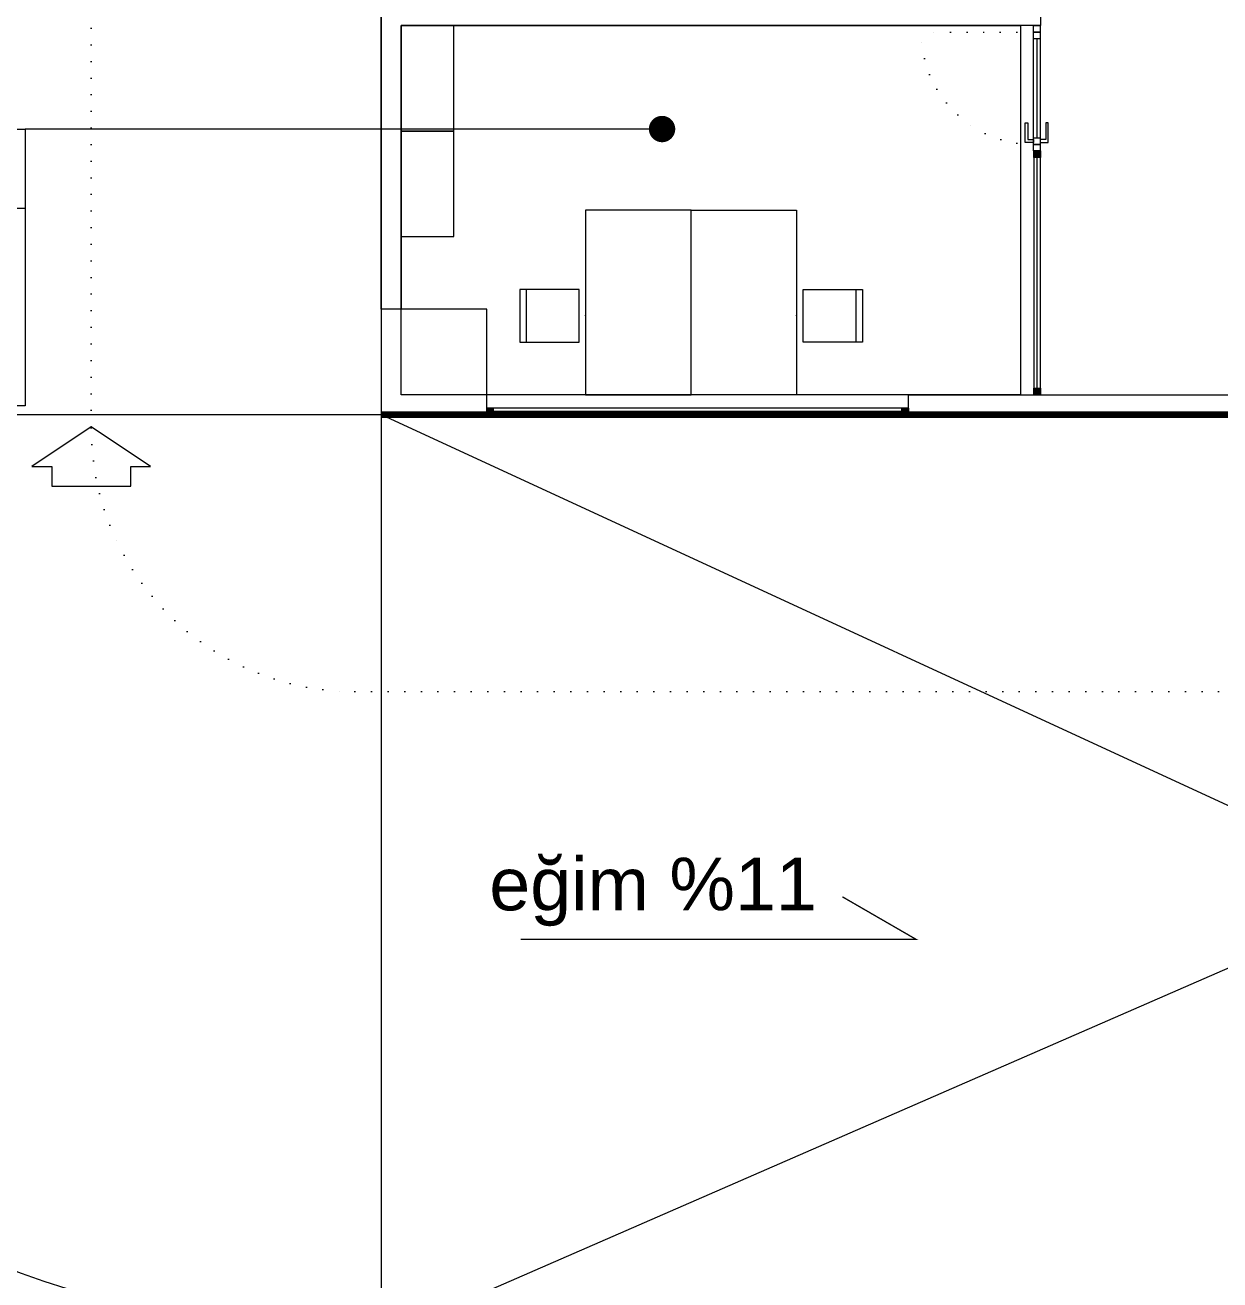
# Model space of a CAD drawing. Header units: metres. Extents: x -13194 to 152406, y -4219 to 19791.
# Drawn here: x 56745 to 57651, y 144 to 1095 of the extents above; entities that cross this region are included whole.
import ezdxf
from ezdxf.enums import TextEntityAlignment as Align
from ezdxf.xclip import XClip

# ---------------------------------------------------------------- set-up
doc = ezdxf.new("R2010")
doc.units = ezdxf.units.M
doc.header["$LTSCALE"] = 100
doc.header["$MEASUREMENT"] = 0
doc.header["$XCLIPFRAME"] = 0
doc.linetypes.add('DOT2', pattern=[0.125, 0, -0.125])
doc.linetypes.add('DOT5', pattern=[0.75, 0, -0.75])
doc.layers.get('0').update_dxf_attribs({"color": 9, "lineweight": 9})
for name, color, linetype, lineweight in [('00', 9, 'Continuous', 9), ('01', 9, 'Continuous', 9), ('05', 9, 'Continuous', 9), ('06B', 9, 'Continuous', 9), ('06D', 9, 'Continuous', 9), ('10', 9, 'Continuous', 9), ('15', 9, 'Continuous', 9), ('20', 9, 'DOT2', 9), ('21', 9, 'Continuous', 9), ('21_mahal200', 9, 'Continuous', 9), ('30', 41, 'Continuous', 9)]:
    doc.layers.add(name, color=color, linetype=linetype, lineweight=lineweight)
doc.styles.add('Arial', font='arial.ttf', dxfattribs={"height": 2.5})
doc.styles.add('MuuM_TEXT-ITALIC', font='ARIALNI.TTF')
doc.styles.add('MuuM_TEXT-STANDART', font='ARIALN.TTF')
doc.dimstyles.new('MuuM_DIM200', dxfattribs={"dimscale": 20, "dimtxt": 2, "dimasz": 1, "dimexe": 1, "dimexo": 1, "dimgap": 1, "dimtad": 1, "dimdec": 1, "dimrnd": 0.5, "dimdsep": 46, "dimtxsty": 'MuuM_TEXT-STANDART', "dimblk": 'ARCHTICK', "dimcen": 0, "dimdle": 0.15, "dimclrd": 256, "dimclre": 256, "dimclrt": 256, "dimadec": 0, "dimazin": 0, "dimtfac": 5, "dimtdec": 1, "dimtix": 1, "dimtmove": 2, "dimatfit": 3, "dimldrblk": 'DOT', "dimfxl": 3, "dimfxlon": 1, "dimtolj": 1, "dimlwd": -1, "dimlwe": -1, "dimarcsym": 0})

# ---------------------------------------------------------------- blocks, each defined once
blk = doc.blocks.new('p-kolon_80x80')
blk.add_lwpolyline([(-40, -40), (40, -40), (40, 40), (-40, 40)], close=True)
blk = doc.blocks.new('1.bod.mimari.elk')
at = {"layer": '01'}
blk.add_blockref('p-kolon_80x80', (900, -7790), dxfattribs=at)
blk = doc.blocks.new('p-b1 tavan lejant')
at = {"layer": '30'}
for points in [[(56040, -18570), (56860, -18570), (56860, -21000), (57560, -21000), (57560, -21720), (56860, -21720), (56860, -24200), (68000, -24200), (68000, -24920), (66540, -24920), (66540, -24985), (58340, -24985), (58340, -24900), (56040, -24900)], [(56875, -23905), (57345, -23905), (57345, -24185), (56875, -24185)]]:
    blk.add_lwpolyline(points, close=True, dxfattribs=at)
blk = doc.blocks.new('prf-10x10')
blk.add_lwpolyline([(-5, -5), (5, -5), (5, 5), (-5, 5)], close=True)
at = {"color": 255}
blk.add_solid([(-5, -5), (5, -5), (-5, 5), (5, 5)], dxfattribs=at)
at = {"layer": '10'}
blk.add_point((0, 0), dxfattribs=at)
blk = doc.blocks.new('*U717')
at = {"layer": '06D'}
blk.add_lwpolyline([(-2.5, 320), (2.5, 320), (2.5, 0), (-2.5, 0)], close=True, dxfattribs=at)
at = {"layer": '15'}
blk.add_lwpolyline([(0, 315), (0, 5)], dxfattribs=at)
at = {"layer": '10', "xscale": 0.5, "yscale": 0.5, "rotation": 90}
for p in [(0, 317.5), (0, 2.5)]:
    blk.add_blockref('prf-10x10', p, dxfattribs=at)
blk = doc.blocks.new('0_slopearrow')
at = {"const_width": 0.05}
blk.add_lwpolyline([(11.206, 0), (-3.794, 0), (-0.999, 1.614)], dxfattribs=at)
at = {"style": 'Arial'}
blk.add_attdef('EGIM', text='', height=2, dxfattribs=at).set_placement((0, 0.5), align=Align.BOTTOM_LEFT)
at = {"style": 'MuuM_TEXT-ITALIC'}
blk.add_attdef('SLOPE', text='', height=2, dxfattribs=at).set_placement((0, -0.5), align=Align.TOP_LEFT)
blk = doc.blocks.new('p-al-01')
at = {"layer": '06B'}
for points in [[(27.05, 4.35), (27.05, 10.6), (42.05, 10.6), (42.05, 8.72), (29.3, 8.72), (29.3, 8.72), (29.3, 4.35), (27.05, 4.35)], [(27.05, -0.65), (27.05, -6.9), (42.05, -6.9), (42.05, -5.03), (29.3, -5.03), (29.3, -5.03), (29.3, -0.65), (27.05, -0.65)]]:
    blk.add_lwpolyline(points, dxfattribs=at)
at = {"layer": '06D'}
for p, q in [((115.67, 4.35), (28.8, 4.35)), ((28.8, -0.65), (115.67, -0.65))]:
    blk.add_line(p, q, dxfattribs=at)
at = {"layer": '10'}
for points in [[(25.67, -0.65), (25.67, 4.35), (20.67, 4.35), (20.67, -0.65)], [(30.67, -0.65), (30.67, 4.35), (25.67, 4.35), (25.67, -0.65)], [(110.67, -0.65), (110.67, 4.35), (105.67, 4.35), (105.67, -0.65)], [(115.67, -0.65), (115.67, 4.35), (110.67, 4.35), (110.67, -0.65)]]:
    blk.add_lwpolyline(points, close=True, dxfattribs=at)
at = {"layer": '15'}
blk.add_lwpolyline([(105.67, 1.85), (30.67, 1.85)], dxfattribs=at)
at = {"layer": '20'}
blk.add_lwpolyline([(110.67, -0.65), (110.67, -85.65)], dxfattribs=at)
blk.add_arc((110.67, -0.65), 85, 180, 270, dxfattribs=at)
blk = doc.blocks.new('0_arrow1')
at = {"linetype": 'ByBlock', "lineweight": -2}
blk.add_lwpolyline([(15, -22.5), (-15, -22.5), (-15, -15), (-22.5, -15), (0, 0), (22.5, -15), (15, -15)], close=True, dxfattribs=at)
blk.add_point((0, 0))
blk = doc.blocks.new('p-sandalye')
blk.add_line((-45, 20), (-45, -20))
blk.add_lwpolyline([(-5, 20), (-50, 20), (-50, -20), (-5, -20)], close=True)
blk.add_point((0, 0.11))
blk = doc.blocks.new('p-masa_servis')
at = {"linetype": 'DOT5'}
blk.add_lwpolyline([(0, 0), (0, 0)], dxfattribs=at)
blk.add_lwpolyline([(0, 0), (0, -80), (140, -80), (140, 0)], close=True)
for p, rotation in [((60, 0), 270), ((50, -110.11), 2.073722e-10)]:
    blk.add_blockref('p-sandalye', p, dxfattribs=dict(rotation=rotation))
blk = doc.blocks.new('gr-p-birim')
blk.add_lwpolyline([(-0.5, -0.5), (0.5, -0.5), (0.5, 0.5), (-0.5, 0.5)], close=True)
blk = doc.blocks.new('*U712')
at = {"layer": '06D'}
blk.add_lwpolyline([(-2.5, 185), (2.5, 185), (2.5, 0), (-2.5, 0)], close=True, dxfattribs=at)
at = {"layer": '15'}
blk.add_lwpolyline([(0, 180), (0, 5)], dxfattribs=at)
at = {"layer": '10', "xscale": 0.5, "yscale": 0.5, "rotation": 90}
for p in [(0, 182.5), (0, 2.5)]:
    blk.add_blockref('prf-10x10', p, dxfattribs=at)
blk = doc.blocks.new('_ArchTick')
at = {"color": 0, "linetype": 'ByBlock', "const_width": 0.15}
blk.add_lwpolyline([(-0.5, -0.5), (0.5, 0.5)], dxfattribs=at)
blk = doc.blocks.new('_Dot')
at = {"color": 0, "linetype": 'ByBlock', "lineweight": -2}
blk.add_line((-0.5, 0), (-1, 0), dxfattribs=at)
at = {"color": 0, "linetype": 'ByBlock', "const_width": 0.5}
blk.add_lwpolyline([(-0.25, 0, 1), (0.25, 0, 1)], format="xyb", close=True, dxfattribs=at)
blk = doc.blocks.new('0_roomno2')
blk.add_lwpolyline([(19.375, -10.5), (0, -10.5), (0, 0), (19.375, 0)], close=True)
for points in [[(0, -3), (19.375, -3)], [(8.125, -3), (8.125, -10.5)], [(11.875, -3), (11.875, -10.5)], [(15.625, -3), (15.625, -10.5)], [(0, -6.75), (8.125, -6.75)]]:
    blk.add_lwpolyline(points)
at = {"style": 'MuuM_TEXT-STANDART', "width": 0.6}
blk.add_text('H:', height=1.5, dxfattribs=at).set_placement((0.35, -8.608), align=Align.MIDDLE_LEFT)
at = {"style": 'Arial'}
blk.add_attdef('ODANO', (0, 1.17), '', height=2, dxfattribs=at)
blk.add_attdef('MEKANADI', text='', height=2, dxfattribs=at).set_placement((0.35, -3), align=Align.BOTTOM_LEFT)
at = {"style": 'MuuM_TEXT-STANDART', "width": 0.6}
for tag, p in [('YER01', (10, -4.5)), ('TAVAN01', (13.75, -4.5)), ('DUVAR01', (17.5, -4.5)), ('YER02', (10, -6.75)), ('TAVAN02', (13.75, -6.75)), ('DUVAR02', (17.5, -6.75)), ('YER03', (10, -9)), ('TAVAN03', (13.75, -9)), ('DUVAR03', (17.5, -9))]:
    blk.add_attdef(tag, text='', height=1.5, dxfattribs=at).set_placement(p, align=Align.MIDDLE_CENTER)
for tag, p in [('M2', (0.35, -4.875)), ('TEMIZTAVANYUKSEKLIGI', (1.8, -8.608))]:
    blk.add_attdef(tag, text='', height=1.5, dxfattribs=at).set_placement(p, align=Align.MIDDLE_LEFT)
blk = doc.blocks.new('1.bod.mimari1.elk')
at = {"layer": '00'}
for points in [[(1360, -7520), (1360, -7535), (875, -7535), (875, -7750), (860, -7750), (860, -7030), (875, -7030), (875, -7245), (1360, -7245), (1360, -7260), (875, -7260), (875, -7520)], [(1360, -7520), (1360, -7535), (875, -7535), (875, -7750), (860, -7750), (860, -7030), (875, -7030), (875, -7245), (1360, -7245), (1360, -7260), (875, -7260), (875, -7520)], [(1560, -7815), (1560, -7815), (1560, -7815), (1560, -7815), (1560, -7815), (1560, -7830), (1260, -7830), (1260, -7815), (1560, -7815)]]:
    blk.add_lwpolyline(points, close=True, dxfattribs=at)
at = {"layer": '06D', "linetype": 'DOT2'}
blk.add_lwpolyline([(640, -5042.1), (640, -7840, 0.414214), (840, -8040), (3100, -8040)], format="xyb", dxfattribs=at)
at = {"layer": '06D'}
for points in [[(1260, -7815), (940, -7815)], [(860, -7830), (860, -8550)]]:
    blk.add_lwpolyline(points, dxfattribs=at)
blk.add_lwpolyline([(940, -8530), (1640, -8530), (1640, -7830), (860, -7830), (1640, -8190), (860, -8530, -0.362466), (40, -7830), (860, -7830)], format="xyb", dxfattribs=at)
at = {"layer": '20', "ltscale": 2, "const_width": 5}
blk.add_lwpolyline([(860, -7830), (1640, -7830), (1640, -4630), (1640, -4630), (1640, -3830), (1640, -3830), (1640, -2240), (3740, -2240), (3740, -1723.58)], dxfattribs=at)
blk.add_blockref('p-b1 tavan lejant', (-56000, 16370))
at = {"xscale": -1}
for name, p, rotation in [('p-al-01', (1355.4, -7650.67), 270), ('*U712', (1357.5, -7630), 180), ('*U717', (940, -7827.5), 270)]:
    blk.add_blockref(name, p, dxfattribs=dict(at, rotation=rotation))
at = {"layer": '05', "xscale": 40, "yscale": 80}
for p in [(895, -7575), (895, -7655)]:
    blk.add_blockref('gr-p-birim', p, dxfattribs=at)
at = {"layer": '05'}
ref = blk.add_blockref('p-masa_servis', (1015, -7815), dxfattribs=dict(at, rotation=90.00000000000001))
XClip(ref).set_block_clipping_path([(-55.5106706136, -84.5585723777), (163.3295749435, 61.9818189005)])
ref = blk.add_blockref('p-masa_servis', (1175, -7815), dxfattribs=dict(at, xscale=-1, rotation=270))
XClip(ref).set_block_clipping_path([(-55.5106706136, -84.5585723777), (163.3295749435, 61.9818189005)])
at = {"layer": '06D', "xscale": -2, "yscale": 2, "zscale": 2}
blk.add_blockref('0_arrow1', (640, -7839.28), dxfattribs=at)
at = {"layer": '21'}
ref = blk.add_blockref('0_slopearrow', (1189.79, -8227.94), dxfattribs=dict(at, xscale=-20, yscale=20, zscale=20))
ref.add_attrib('EGIM', 'eğim %11', dxfattribs={"layer": '0', "height": 40, "style": 'Arial'}).set_placement((941.94, -8217.94), align=Align.BOTTOM_LEFT)
at = {"layer": '21_mahal200'}
ref = blk.add_blockref('0_roomno2', (202.31, -7613.4), dxfattribs=dict(at, xscale=20, yscale=20, zscale=20))
ref.add_attrib('ODANO', 'B1-54', (202.31, -7604.76), dxfattribs={"layer": '0', "height": 40, "style": 'Arial'})
ref.add_attrib('MEKANADI', 'ATÖLYE Ş.(VW B.)', dxfattribs={"layer": '0', "height": 40, "style": 'Arial', "width": 0.7}).set_placement((209.31, -7673.4), align=Align.BOTTOM_LEFT)
ref.add_attrib('M2', '##### m2', dxfattribs={"layer": '0', "height": 30, "style": 'MuuM_TEXT-STANDART', "width": 0.6}).set_placement((209.31, -7710.9), align=Align.MIDDLE_LEFT)
ref.add_attrib('TEMIZTAVANYUKSEKLIGI', '2.40 M', dxfattribs={"layer": '0', "height": 30, "style": 'MuuM_TEXT-STANDART', "width": 0.6}).set_placement((238.31, -7785.56), align=Align.MIDDLE_LEFT)
ref.add_attrib('YER01', 'Y02', dxfattribs={"layer": '0', "height": 30, "style": 'MuuM_TEXT-STANDART', "width": 0.6}).set_placement((402.31, -7703.4), align=Align.MIDDLE_CENTER)
ref.add_attrib('TAVAN01', 'T05', dxfattribs={"layer": '0', "height": 30, "style": 'MuuM_TEXT-STANDART', "width": 0.6}).set_placement((477.31, -7703.4), align=Align.MIDDLE_CENTER)
ref.add_attrib('DUVAR01', 'D02', dxfattribs={"layer": '0', "height": 30, "style": 'MuuM_TEXT-STANDART', "width": 0.6}).set_placement((552.31, -7703.4), align=Align.MIDDLE_CENTER)
ref.add_attrib('TAVAN02', 'T09', dxfattribs={"layer": '0', "height": 30, "style": 'MuuM_TEXT-STANDART', "width": 0.6}).set_placement((477.31, -7748.4), align=Align.MIDDLE_CENTER)
ref.add_attrib('DUVAR02', 'D07', dxfattribs={"layer": '0', "height": 30, "style": 'MuuM_TEXT-STANDART', "width": 0.6}).set_placement((552.31, -7748.4), align=Align.MIDDLE_CENTER)
blk.add_leader([(1072.99, -7613.4), (589.81, -7613.4)], dimstyle='MuuM_DIM200', override={"dimasz": 1, "dimfxl": 10}, dxfattribs=at)

msp = doc.modelspace()

# ---------------------------------------------------------------- block references
at = {"layer": '06D'}
for name in ['1.bod.mimari.elk', '1.bod.mimari1.elk']:
    msp.add_blockref(name, (56155.16, 8630), dxfattribs=at)

doc.saveas('drawing.dxf')
